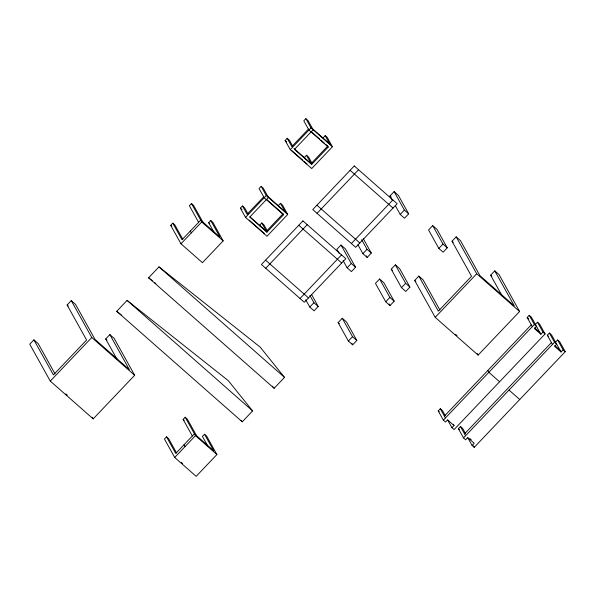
<?xml version="1.0" encoding="UTF-8"?>
<svg xmlns="http://www.w3.org/2000/svg" width="595" height="595" viewBox="0 0 595 595"><rect width="100%" height="100%" fill="white"/><g stroke="black" fill="none" stroke-linecap="round" stroke-linejoin="round"><path stroke-width="0.89" d="M55.038 373.898L38.192 343.635L33.9 339.857L29.75 344.215L50.285 381.105L93.184 418.873L134.678 375.274L114.143 338.377L109.859 334.606L105.709 338.964L117.23 359.67M33.9 339.857L53.409 374.902L86.602 340.02L67.101 304.975L71.251 300.616L75.535 304.387L95.044 339.44L129.36 369.651L109.859 334.606M213.962 232.206L208.681 222.716L210.756 220.537L212.906 222.426L223.17 240.871L202.419 262.67L180.969 243.786L170.706 225.341L172.781 223.162L174.923 225.051L182.844 239.279M202.843 222.032L193.598 205.431L191.456 203.542L189.381 205.721L198.618 222.322M50.285 381.105L91.779 337.506L71.251 300.616M116.717 311.304L127.092 300.408L228.309 380.674L252.615 410.914L242.239 421.818L116.717 311.304L121.811 315.35M148.616 277.783L158.991 266.88L260.208 347.153L284.522 377.394L274.146 388.29L148.616 277.783L152.261 280.669M180.969 243.786L201.72 221.987L191.456 203.542M323.1 137.824L325.175 135.645L327.317 137.534L332.449 146.757L311.706 168.556L290.256 149.672L285.124 140.45L287.199 138.271L289.341 140.16L292.703 146.192M305.867 118.65L303.792 120.83L308.931 130.052L328.232 147.047L311.631 164.488L294.473 149.382L313.149 129.762L308.017 120.54L305.867 118.65L311.007 127.873L332.449 146.757M308.418 129.13L291.818 146.571L287.199 138.271M290.256 149.672L311.007 127.873M279.219 207.038L278.378 205.528L280.453 203.341L282.595 205.23L287.727 214.453L266.984 236.26L245.534 217.376L240.395 208.153L242.47 205.974L244.619 207.863L247.981 213.895M261.146 186.347L259.07 188.533L264.202 197.756L283.51 214.75L266.91 232.191L249.751 217.086L268.427 197.458L263.295 188.236L261.146 186.347L266.277 195.576L287.727 214.453M263.689 196.833L247.096 214.274L242.47 205.974M245.534 217.376L266.277 195.576M312.003 163.186L308.641 157.154L306.499 155.265L304.424 157.444L305.265 158.954M325.658 144.31L327.719 146.125L311.118 163.565L293.96 148.46M267.281 230.89L263.92 224.858L261.778 222.969L259.703 225.148L260.543 226.658M266.523 199.325L282.997 213.828L266.396 231.269L249.922 216.766M317.053 213.337L358.554 169.731M265.72 268.278L307.221 224.672M343.107 260.595L347.123 267.817L351.407 271.588L355.557 267.229L345.293 248.784L341.002 245.006L336.852 249.372L339.083 253.381M392.187 199.994L389.956 195.986L394.106 191.62L398.397 195.398L408.661 213.843L404.511 218.209L400.219 214.431L395.311 205.61M176.581 452.959L168.66 438.731L166.518 436.842L164.443 439.021L174.707 457.466L196.157 476.35L216.907 454.55L206.643 436.105L204.494 434.216L202.419 436.395L207.7 445.886M192.356 436.001L183.119 419.401L185.194 417.221L187.336 419.111L196.573 435.711M351.37 243.548L392.871 199.942M300.036 298.489L341.537 254.883M311.52 294.443L318.213 306.47L314.063 310.835L309.772 307.057L313.922 302.699L309.906 295.477M347.123 267.817L351.273 263.451L341.002 245.006M363.277 238.655L371.31 253.091L367.16 257.449L362.876 253.671L367.026 249.312L361.663 239.688M400.219 214.431L404.369 210.072L394.106 191.62M174.707 457.466L195.458 435.666L185.194 417.221M338.116 322.602L342.266 318.243L346.55 322.014L356.822 340.459L352.671 344.825L348.38 341.047L338.116 322.602L339.343 323.68M379.61 278.995L375.46 283.361L385.731 301.806L390.022 305.577L394.165 301.219L383.901 282.774L379.61 278.995L389.881 297.441L394.165 301.219M391.213 269.215L395.363 264.857L399.654 268.635L409.918 287.08L405.768 291.438L401.484 287.66L391.213 269.215L392.44 270.294M432.714 225.609L428.564 229.975L438.827 248.42L443.119 252.191L447.269 247.832L437.005 229.387L432.714 225.609L442.978 244.054L447.269 247.832M348.38 341.047L352.53 336.688L342.266 318.243M385.731 301.806L389.881 297.441M401.484 287.66L405.634 283.302L395.363 264.857M438.827 248.42L442.978 244.054M502.158 295.916L490.63 275.21L494.78 270.851L499.071 274.622L519.606 311.512L478.105 355.118L435.205 317.351L414.678 280.461L418.828 276.102L423.112 279.881L439.965 310.144M418.828 276.102L438.329 311.148L471.53 276.266L452.022 241.22L456.172 236.862L460.463 240.633L479.972 275.686L514.288 305.897L494.78 270.851M435.205 317.351L476.707 273.752L456.172 236.862M535.381 324.387L537.456 322.2L539.598 324.089L545.087 333.951L454.074 429.583L451.932 427.693L454.007 425.507L447.566 419.847L445.491 422.026L443.349 420.137L438.218 410.914L440.293 408.735L442.435 410.624L445.313 415.786M532.287 326.685L527.155 317.462L529.23 315.283L531.372 317.172L540.87 334.241L542.945 332.062L537.456 322.2M444.398 416.113L531.261 324.84M443.349 420.137L534.362 324.506L529.23 315.283M555.544 342.132L557.619 339.953L559.761 341.842L565.25 351.697L474.237 447.328L472.095 445.439L474.17 443.26L467.73 437.593L465.654 439.779L463.512 437.89L458.381 428.668L460.456 426.489L462.598 428.37L465.476 433.539M552.45 344.438L547.318 335.216L549.393 333.036L551.535 334.925L561.033 351.995L563.108 349.815L557.619 339.953M464.561 433.867L551.424 342.594M463.512 437.89L554.525 342.259L549.393 333.036M154.447 282.402L155.897 283.555M452.022 241.22L453.249 242.299M490.63 275.21L491.857 276.288M389.956 195.986L391.183 197.064M527.155 317.462L528.762 318.883M547.318 335.216L548.389 336.16M312.635 128.84L329.794 143.945M404.369 210.072L408.661 213.843M476.707 273.752L519.606 311.512M534.362 324.506L536.504 326.395L534.429 328.574L540.87 334.241M542.945 332.062L545.087 333.951M554.525 342.259L556.667 344.148L554.592 346.327L561.033 351.995M563.108 349.815L565.25 351.697M534.689 327.867L539.844 332.397M554.852 345.613L560.007 350.15M311.245 131.621L319.485 138.873M320.854 140.078L324.29 143.105M350.113 170.311L393.012 208.079M285.124 140.45L286.731 141.863M291.885 150.639L302.87 160.308M304.238 161.513L306.983 163.93M414.678 280.461L415.905 281.539M316.912 205.193L359.811 242.961M367.026 249.312L371.31 253.091M405.634 283.302L409.918 287.08M455.629 334.39L457.005 335.602M499.584 381.767L488.859 372.321L487.833 370.477M509.022 390.075L519.747 399.513M351.273 263.451L355.557 267.229M267.914 196.536L285.072 211.642M298.779 225.26L341.679 263.02M240.395 208.153L242.009 209.566M249.223 220.15L264.321 233.448M469.924 438.582L471.21 439.72M438.218 410.914L439.288 411.859M458.381 428.668L459.452 429.612M265.578 260.141L308.478 297.902M313.922 302.699L318.213 306.47M352.53 336.688L356.822 340.459M208.681 222.716L209.76 223.661M201.72 221.987L223.17 240.871M170.706 225.341L171.776 226.286M158.991 266.88L284.522 377.394M127.092 300.408L252.615 410.914M67.101 304.975L68.321 306.053M105.709 338.964L106.929 340.043M91.779 337.506L134.678 375.274M183.119 419.401L184.19 420.345M195.458 435.666L216.907 454.55M181.319 462.345L182.695 463.557M65.904 393.92L67.272 395.125M272.406 386.133L274.146 388.29M241.087 420.375L242.239 421.818M477.212 353.512L478.105 355.118M325.175 135.645L330.307 144.868M327.719 146.125L328.232 147.047M473.397 445.811L474.237 447.328M467.871 437.861L472.095 445.439M366.267 255.843L367.16 257.449M460.456 426.489L465.588 435.711M357.959 244.85L362.876 253.671M306.499 155.265L311.631 164.488M389.123 303.978L390.022 305.577M453.323 424.28L454.007 425.507M447.708 420.107L451.932 427.693M440.293 408.735L445.424 417.958M280.453 203.341L285.585 212.564M282.997 213.828L283.51 214.75M351.779 343.218L352.671 344.825M305.756 299.843L309.772 307.057M261.778 222.969L266.91 232.191M210.756 220.537L220.001 237.137L200.694 220.143L182.018 239.763L172.781 223.162M190.318 231.046L191.345 232.89M204.494 434.216L213.739 450.817L194.431 433.822L175.756 453.442L166.518 436.842M184.056 444.725L185.082 446.57M92.292 417.266L93.184 418.873M354.263 165.953L312.762 209.559L355.661 247.319L397.163 203.721L354.263 165.953M302.929 220.894L261.428 264.5L304.328 302.267L345.829 258.661L302.929 220.894"/></g></svg>
